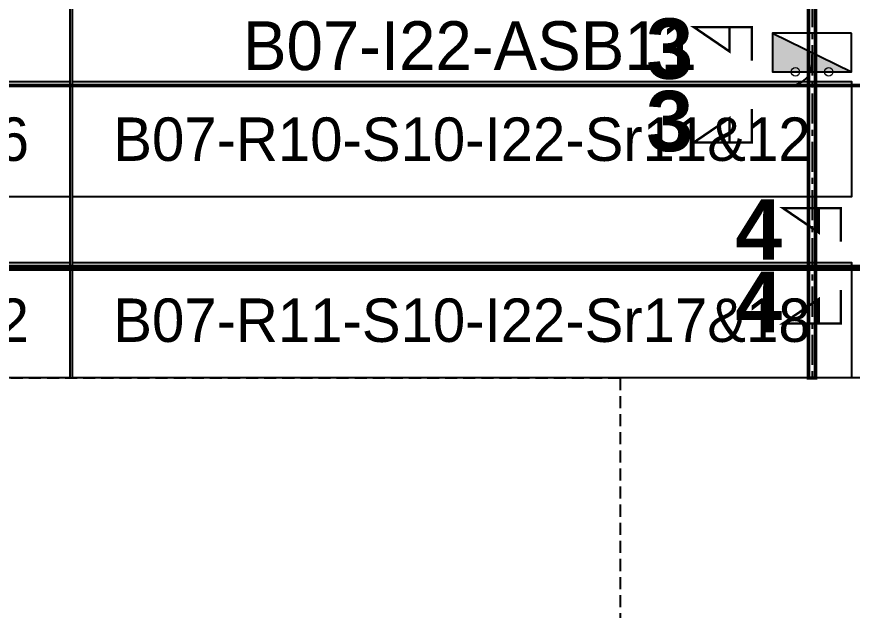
# Model space of a CAD drawing. Header units: metres. Extents: x 529751 to 530334, y 2674512 to 2674787.
# Drawn here: x 530040.01 to 530074.64, y 2674697.16 to 2674721.76 of the extents above; entities that cross this region are included whole.
import ezdxf
from ezdxf.enums import TextEntityAlignment as Align

# ---------------------------------------------------------------- set-up
doc = ezdxf.new("R2010")
doc.units = ezdxf.units.M
doc.linetypes.add('CENTER', pattern=[2, 1.25, -0.25, 0.25, -0.25])
doc.linetypes.add('DASHED', pattern=[0.75, 0.5, -0.25])
for name, color, linetype in [('DC Trench BL-07', 40, 'Continuous'), ('E-Inverter Grouping', 2, 'Continuous'), ('IDT', 7, 'Continuous'), ('Inverter Block-07', 7, 'Continuous'), ('LT Cable(AG) INV to LT Panel BL-07', 2, 'Continuous'), ('Messenger Wire Block-07 (Master Path)', 30, 'Continuous'), ('Messenger Wire Block-07 (MW Path)', 191, 'Continuous'), ('MMS Table Block-07', 8, 'Continuous'), ('Plan Line - DC BL-07', 40, 'Continuous'), ('Section Marking BL-07', 2, 'Continuous')]:
    doc.layers.add(name, color=color, linetype=linetype)
doc.layers.add('PILE', color=1, linetype='Continuous', lineweight=15)
doc.styles.add('BoldTextStyle', font='arialbd.ttf')
doc.styles.get("Standard").update_dxf_attribs({"font": 'Adani Regular.ttf'})

# ---------------------------------------------------------------- blocks, each defined once
blk = doc.blocks.new('MMS Table (32.292 x 4.788)')
at = {"color": 0}
blk.add_lwpolyline([(0, -0.002), (0, 4.786), (32.292, 4.786), (32.292, -0.002)], close=True, dxfattribs=at)
at = {"color": 7}
blk.add_attdef('ID1', text='', height=1.8, dxfattribs=at).set_placement((16.146, 2.392), align=Align.MIDDLE_CENTER)
blk = doc.blocks.new('Inverter Block')
h = blk.add_hatch(color=0)
h.dxf.hatch_style = 1
h.paths.add_polyline_path([(-1.456, 2.269), (-1.456, 0.846), (1.456, 0.846)])
at = {"color": 0}
blk.add_lwpolyline([(1.456, 2.269), (-1.456, 2.269), (-1.456, 0.846), (1.456, 0.846)], close=True, dxfattribs=at)
blk.add_lwpolyline([(-1.456, 2.269), (1.456, 0.846)], dxfattribs=at)
at = {"layer": 'PILE'}
for centre in [(-0.613, 0.846), (0.613, 0.846)]:
    blk.add_circle(centre, 0.156, dxfattribs=at)
at = {"color": 7}
blk.add_attdef('ID', (-1.456, 3.006), '', height=1.8, dxfattribs=at)
blk = doc.blocks.new('IDT')
at = {"layer": 'IDT', "color": 243, "linetype": 'DASHED'}
blk.add_lwpolyline([(45.5, 32.586), (45.5, -4.032), (0, -4.032), (0, 32.586)], close=True, dxfattribs=at)

msp = doc.modelspace()

# ---------------------------------------------------------------- linework, layer by layer
at = {"layer": 'DC Trench BL-07', "color": 40, "const_width": 0.15}
msp.add_lwpolyline([(530073.122, 2674786.577), (530072.822, 2674786.577), (530072.822, 2674706.789), (530073.122, 2674706.789)], close=True, dxfattribs=at)
at = {"layer": 'E-Inverter Grouping'}
for points in [[(530042.219, 2674706.789), (529945.143, 2674706.789), (529945.143, 2674726.577), (529977.535, 2674726.577), (529977.535, 2674734.077), (530042.219, 2674734.077)], [(530139.395, 2674706.789), (530042.319, 2674706.789), (530042.319, 2674726.577), (530074.711, 2674726.577), (530074.711, 2674734.077), (530139.395, 2674734.077)]]:
    msp.add_lwpolyline(points, close=True, dxfattribs=at)
at = {"layer": 'LT Cable(AG) INV to LT Panel BL-07', "color": 5}
for points in [[(530036.067, 2674692.31), (530034.41, 2674692.31, -0.414214), (530033.51, 2674693.21), (530033.51, 2674696.34, 0.214019), (530033.209, 2674697.012), (530026.495, 2674702.99, -0.214019), (530026.193, 2674703.663), (530026.193, 2674705.396, 0.011425), (530026.192, 2674705.437), (530026.147, 2674706.431, -0.011425), (530026.146, 2674706.472), (530026.146, 2674718.025, -0.414214), (530027.046, 2674718.925), (530072.073, 2674718.925, 0.414214), (530072.973, 2674719.825), (530072.973, 2674720.188)], [(530036.067, 2674692.335), (530034.435, 2674692.335, -0.414214), (530033.535, 2674693.235), (530033.535, 2674696.352, 0.214019), (530033.234, 2674697.024), (530026.52, 2674703.002, -0.214019), (530026.218, 2674703.674), (530026.218, 2674705.396, 0.011425), (530026.217, 2674705.438), (530026.172, 2674706.431, -0.011425), (530026.171, 2674706.473), (530026.171, 2674718, -0.414214), (530027.071, 2674718.9), (530169.249, 2674718.9, 0.414214), (530170.149, 2674719.8), (530170.149, 2674720.188)], [(530036.067, 2674692.36), (530034.46, 2674692.36, -0.414214), (530033.56, 2674693.26), (530033.56, 2674696.363, 0.214019), (530033.259, 2674697.035), (530026.545, 2674703.013, -0.214019), (530026.243, 2674703.685), (530026.243, 2674705.397, 0.011425), (530026.242, 2674705.438), (530026.197, 2674706.432, -0.011425), (530026.196, 2674706.473), (530026.196, 2674717.975, -0.414214), (530027.096, 2674718.875), (530266.425, 2674718.875, 0.414214), (530267.325, 2674719.775), (530267.325, 2674720.188)], [(530038.008, 2674692.385), (530034.485, 2674692.385, -0.414214), (530033.585, 2674693.285), (530033.585, 2674696.374, 0.214019), (530033.284, 2674697.046), (530026.57, 2674703.024, -0.214019), (530026.268, 2674703.696), (530026.268, 2674705.398, 0.011425), (530026.267, 2674705.439), (530026.222, 2674706.433, -0.011425), (530026.221, 2674706.474), (530026.221, 2674710.45, -0.414214), (530027.121, 2674711.35), (530075.68, 2674711.35, -0.414214), (530076.58, 2674710.45), (530076.58, 2674689.75, 0.414214), (530077.48, 2674688.85), (530104.465, 2674688.85, 0.414214), (530105.365, 2674689.75), (530105.365, 2674690.19)], [(530038.008, 2674692.41), (530034.51, 2674692.41, -0.414214), (530033.61, 2674693.31), (530033.61, 2674696.385, 0.214019), (530033.309, 2674697.057), (530026.595, 2674703.035, -0.214019), (530026.293, 2674703.707), (530026.293, 2674705.398, 0.011425), (530026.292, 2674705.439), (530026.247, 2674706.433, -0.011425), (530026.246, 2674706.474), (530026.246, 2674710.425, -0.414214), (530027.146, 2674711.325), (530075.655, 2674711.325, -0.414214), (530076.555, 2674710.425), (530076.555, 2674689.725, 0.414214), (530077.455, 2674688.825), (530169.249, 2674688.825, 0.414214), (530170.149, 2674689.725), (530170.149, 2674690.19)], [(530038.008, 2674692.435), (530034.535, 2674692.435, -0.414214), (530033.635, 2674693.335), (530033.635, 2674696.396, 0.214019), (530033.334, 2674697.069), (530026.62, 2674703.046, -0.214019), (530026.318, 2674703.719), (530026.318, 2674705.399, 0.011425), (530026.317, 2674705.44), (530026.272, 2674706.434, -0.011425), (530026.271, 2674706.475), (530026.271, 2674710.4, -0.414214), (530027.171, 2674711.3), (530075.63, 2674711.3, -0.414214), (530076.53, 2674710.4), (530076.53, 2674689.7, 0.414214), (530077.43, 2674688.8), (530234.033, 2674688.8, 0.414214), (530234.933, 2674689.7), (530234.933, 2674690.19)], [(530038.008, 2674692.46), (530034.56, 2674692.46, -0.414214), (530033.66, 2674693.36), (530033.66, 2674696.408, 0.214019), (530033.359, 2674697.08), (530026.645, 2674703.058, -0.214019), (530026.343, 2674703.73), (530026.343, 2674705.399, 0.011425), (530026.342, 2674705.44), (530026.297, 2674706.434, -0.011425), (530026.296, 2674706.475), (530026.296, 2674710.375, -0.414214), (530027.196, 2674711.275), (530075.605, 2674711.275, -0.414214), (530076.505, 2674710.375), (530076.505, 2674689.675, 0.414214), (530077.405, 2674688.775), (530298.817, 2674688.775, 0.414214), (530299.717, 2674689.675), (530299.717, 2674690.19)]]:
    msp.add_lwpolyline(points, format="xyb", dxfattribs=at)
at = {"layer": 'Messenger Wire Block-07 (Master Path)'}
for points in [[(530026.133, 2674718.937), (530268.963, 2674718.937)], [(530026.133, 2674711.437), (530076.667, 2674711.437)]]:
    msp.add_lwpolyline(points, dxfattribs=at)
at = {"layer": 'Messenger Wire Block-07 (MW Path)', "const_width": 0.1}
for points in [[(530026.133, 2674718.937), (530268.963, 2674718.937)], [(530026.133, 2674711.437), (530076.667, 2674711.437)]]:
    msp.add_lwpolyline(points, dxfattribs=at)
at = {"layer": 'Plan Line - DC BL-07', "color": 6, "linetype": 'CENTER'}
msp.add_lwpolyline([(530072.973, 2674786.577), (530072.973, 2674706.789)], dxfattribs=at)
at = {"layer": 'Section Marking BL-07', "color": 94, "lineweight": 35, "true_color": 0x00a500, "const_width": 0.1}
for points in [[(530070.473, 2674719.937), (530070.473, 2674721.327), (530068.073, 2674721.327), (530069.553, 2674720.317), (530069.553, 2674721.327)], [(530070.473, 2674717.937), (530070.473, 2674716.547), (530068.073, 2674716.547), (530069.553, 2674717.557), (530069.553, 2674716.547)], [(530074.167, 2674712.437), (530074.167, 2674713.827), (530071.767, 2674713.827), (530073.247, 2674712.817), (530073.247, 2674713.827)], [(530074.167, 2674710.437), (530074.167, 2674709.047), (530071.767, 2674709.047), (530073.247, 2674710.057), (530073.247, 2674709.047)]]:
    msp.add_lwpolyline(points, dxfattribs=at)

# ---------------------------------------------------------------- block references
at = {"layer": 'IDT', "color": 8, "rotation": 180}
msp.add_blockref('IDT', (530065.019, 2674702.759), dxfattribs=at)
at = {"layer": 'Inverter Block-07'}
ref = msp.add_blockref('Inverter Block', (530072.973, 2674718.523), dxfattribs=dict(at, xscale=1.124999999976148, yscale=1.124999999976148, zscale=1.124999999976148))
ref.add_attrib('ID', 'B07-I22-ASB11', (530049.39, 2674719.544), dxfattribs={"layer": '0', "color": 7, "height": 2.025})
at = {"layer": 'MMS Table Block-07'}
for p, values in [((530009.927, 2674714.291), {'ID1': 'B07-R10-S09-I16-Sr15&16'}), ((530042.319, 2674714.291), {'ID1': 'B07-R10-S10-I22-Sr11&12'}), ((530009.927, 2674706.791), {'ID1': 'B07-R11-S09-I16-Sr21&22'}), ((530042.319, 2674706.791), {'ID1': 'B07-R11-S10-I22-Sr17&18'})]:
    msp.add_blockref('MMS Table (32.292 x 4.788)', p, dxfattribs=at).add_auto_attribs(values)

# ---------------------------------------------------------------- texts
at = {"layer": 'Section Marking BL-07', "color": 94, "true_color": 0x00a500, "style": 'BoldTextStyle'}
for s, p in [('3', (530067.073, 2674720.437)), ('3', (530067.073, 2674717.437)), ('4', (530070.767, 2674712.937)), ('4', (530070.767, 2674709.937))]:
    msp.add_text(s, height=2.5, dxfattribs=at).set_placement(p, align=Align.MIDDLE_CENTER)

doc.saveas('drawing.dxf')
